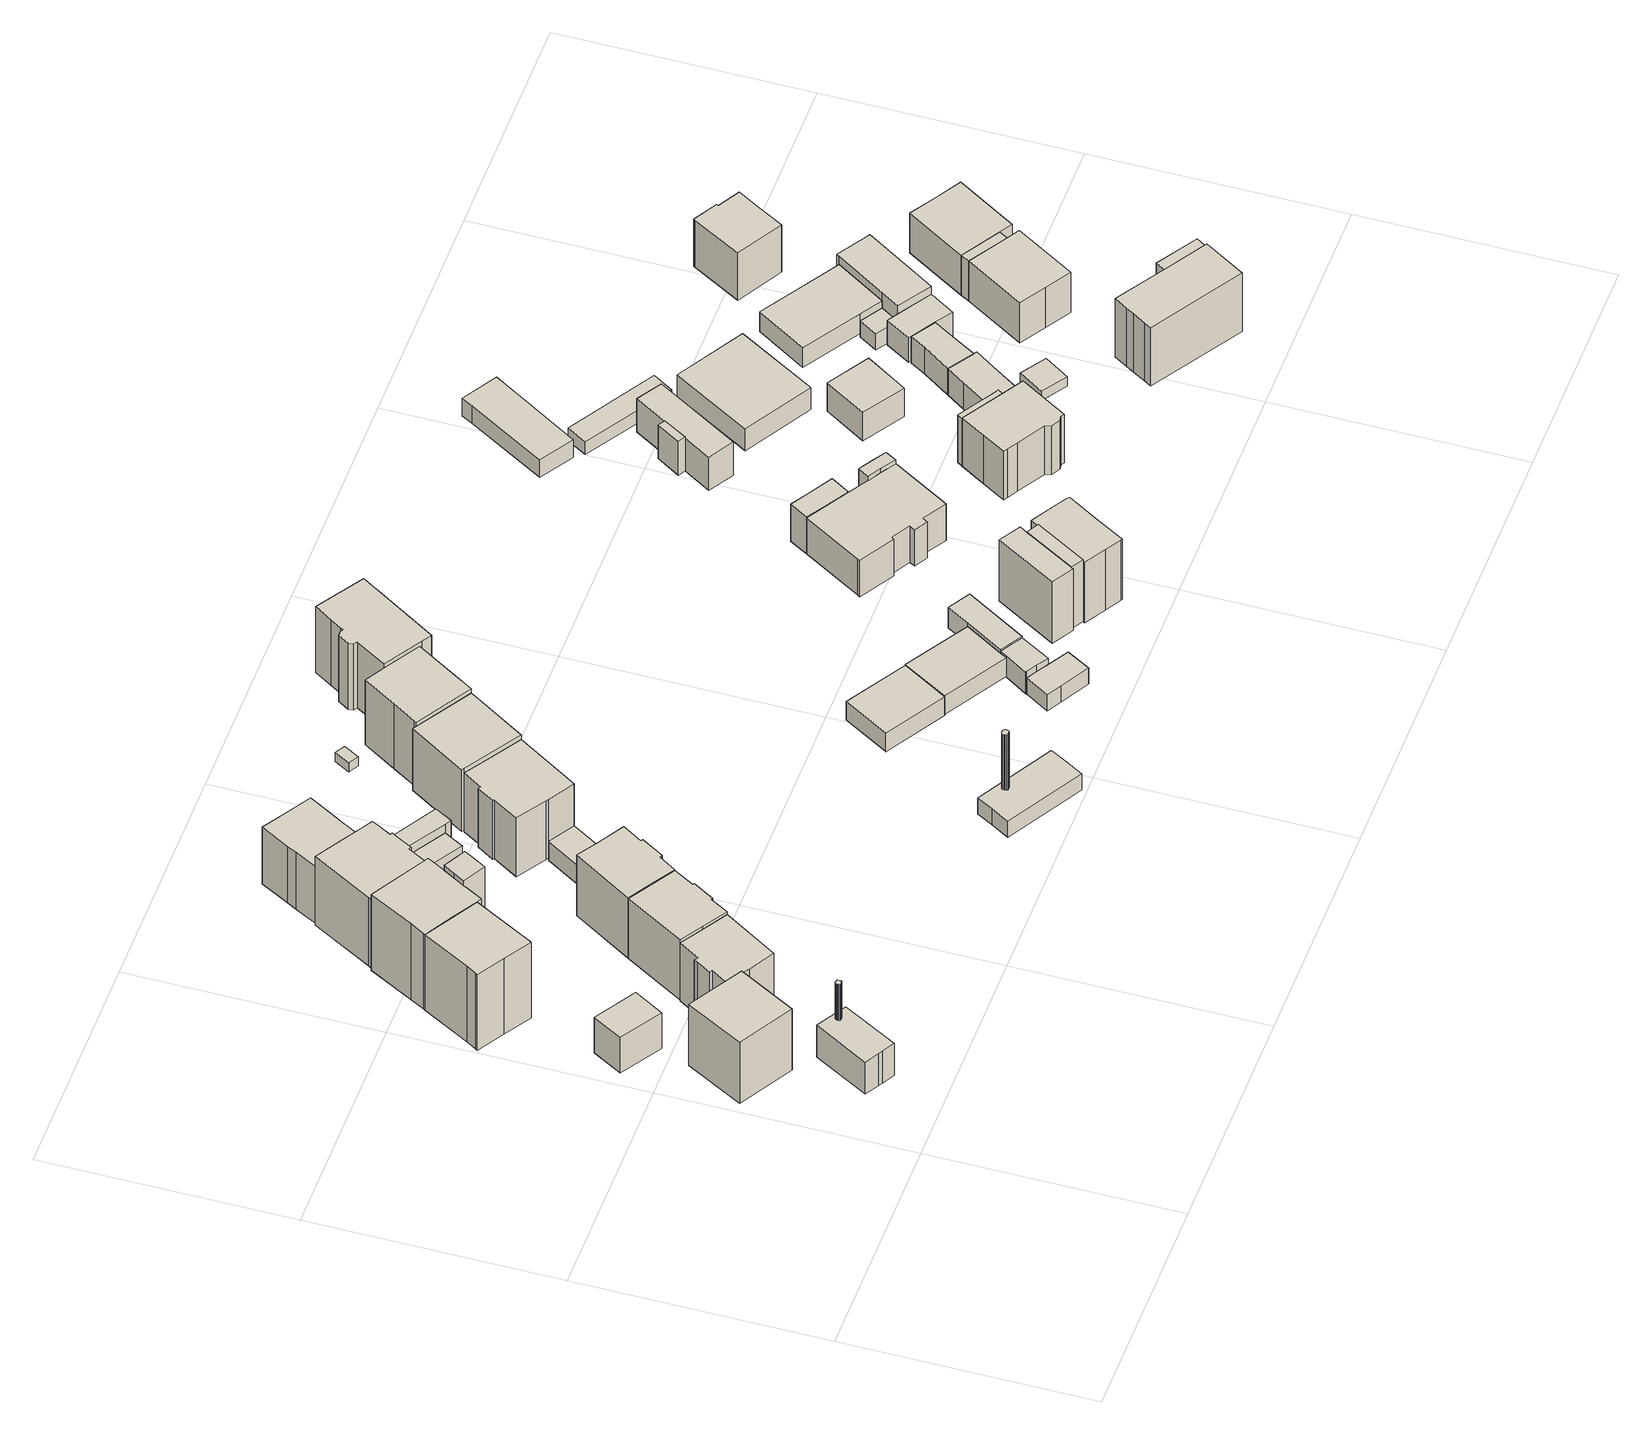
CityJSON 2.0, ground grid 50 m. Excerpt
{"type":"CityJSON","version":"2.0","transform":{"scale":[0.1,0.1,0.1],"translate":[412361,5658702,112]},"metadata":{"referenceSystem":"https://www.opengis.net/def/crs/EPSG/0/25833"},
"CityObjects":{
"building1":{"type":"Building","attributes":{"Dachtyp_tdc":"tdcFreeFormRoof","Gemeindeschluessel":14612000,"Dachneigung":29.5,"QualitaetDacherkennung":71,"Geometrietyp2DReferenz":"3000","measuredHeight":17.25,"function":"31001_9998","roofType":"5000"},"geometry":[{"type":"Solid","lod":"1","boundaries":[[[[0,1,2,3]],[[4,5,6,7]],[[3,5,4,0]],[[2,6,5,3]],[[1,7,6,2]],[[0,4,7,1]]]]}]},
"building2":{"type":"Building","attributes":{"Gemeindeschluessel":14612000,"QualitaetDacherkennung":100,"Geometrietyp2DReferenz":"3000","function":"31001_9998","roofType":"9999"},"children":["building2-1","building2-2"]},
"building2-1":{"type":"BuildingPart","attributes":{"Dachtyp_tdc":"tdcLeanToRoof","Dachneigung":0,"QualitaetDacherkennung":100,"Geometrietyp2DReferenz":"3000","measuredHeight":7.97,"roofType":"2100"},"parents":["building2"],"geometry":[{"type":"Solid","lod":"1","boundaries":[[[[8,9,10,11,12,13]],[[14,15,16,17,18,19]],[[13,15,14,8]],[[12,16,15,13]],[[11,17,16,12]],[[10,18,17,11]],[[9,19,18,10]],[[8,14,19,9]]]]}]},
"building2-2":{"type":"BuildingPart","attributes":{"Dachtyp_tdc":"tdcPolyFlatRoof","Dachneigung":0,"QualitaetDacherkennung":100,"Geometrietyp2DReferenz":"3000","measuredHeight":9,"roofType":"1000"},"parents":["building2"],"geometry":[{"type":"Solid","lod":"1","boundaries":[[[[20,21,22,23,24,25,26,27,28,29,30,31,32,33,34,35,36,37]],[[38,39,40,41,42,43,44,45,46,47,48,49,50,51,52,53,54,55]],[[37,39,38,20]],[[36,40,39,37]],[[35,41,40,36]],[[34,42,41,35]],[[33,43,42,34]],[[32,44,43,33]],[[31,45,44,32]],[[30,46,45,31]],[[29,47,46,30]],[[28,48,47,29]],[[27,49,48,28]],[[26,50,49,27]],[[25,51,50,26]],[[24,52,51,25]],[[23,53,52,24]],[[22,54,53,23]],[[21,55,54,22]],[[20,38,55,21]]]]}]},
"building3":{"type":"Building","attributes":{"Dachtyp_tdc":"tdcPolyFlatRoof","Gemeindeschluessel":14612000,"Dachneigung":0,"QualitaetDacherkennung":62,"Geometrietyp2DReferenz":"3000","measuredHeight":8.95,"function":"31001_9998","roofType":"1000"},"geometry":[{"type":"Solid","lod":"1","boundaries":[[[[56,57,58,59]],[[60,61,62,63]],[[59,61,60,56]],[[58,62,61,59]],[[57,63,62,58]],[[56,60,63,57]]]]}]},
"building4":{"type":"Building","attributes":{"Dachtyp_tdc":"tdcGableRoof","Gemeindeschluessel":14612000,"Dachneigung":31.04,"QualitaetDacherkennung":68,"Geometrietyp2DReferenz":"3000","measuredHeight":20.78,"function":"31001_9998","roofType":"3100"},"geometry":[{"type":"Solid","lod":"1","boundaries":[[[[64,65,66,67,68,69,70,71,72,73]],[[74,75,76,77,78,79,80,81,82,83]],[[73,75,74,64]],[[72,76,75,73]],[[71,77,76,72]],[[70,78,77,71]],[[69,79,78,70]],[[68,80,79,69]],[[67,81,80,68]],[[66,82,81,67]],[[65,83,82,66]],[[64,74,83,65]]]]}]},
"building5":{"type":"Building","attributes":{"Dachtyp_tdc":"tdcGableRoof","Gemeindeschluessel":14612000,"Dachneigung":30.45,"QualitaetDacherkennung":69,"Geometrietyp2DReferenz":"3000","measuredHeight":16.29,"function":"31001_9998","roofType":"3100"},"geometry":[{"type":"Solid","lod":"1","boundaries":[[[[84,85,86,87,88,89,90,91,92,93,94,95]],[[96,97,98,99,100,101,102,103,104,105,106,107]],[[95,97,96,84]],[[94,98,97,95]],[[93,99,98,94]],[[92,100,99,93]],[[91,101,100,92]],[[90,102,101,91]],[[89,103,102,90]],[[88,104,103,89]],[[87,105,104,88]],[[86,106,105,87]],[[85,107,106,86]],[[84,96,107,85]]]]}]},
"building6":{"type":"Building","attributes":{"Gemeindeschluessel":14612000,"Geometrietyp2DReferenz":"3000","function":"31001_9998","roofType":"9999"},"children":["building6-1","building6-2"]},
"building6-1":{"type":"BuildingPart","attributes":{"Dachtyp_tdc":"tdcGableRoof","Dachneigung":40.02,"QualitaetDacherkennung":59,"Geometrietyp2DReferenz":"3000","measuredHeight":21.77,"roofType":"3100"},"parents":["building6"],"geometry":[{"type":"Solid","lod":"1","boundaries":[[[[108,109,110,111,112,113,114,115,116,117,118,119,120,121]],[[122,123,124,125,126,127,128,129,130,131,82,132,80,133]],[[121,123,122,108]],[[120,124,123,121]],[[119,125,124,120]],[[118,126,125,119]],[[117,127,126,118]],[[116,128,127,117]],[[115,129,128,116]],[[114,130,129,115]],[[113,131,130,114]],[[112,82,131,113]],[[111,132,82,112]],[[110,80,132,111]],[[109,133,80,110]],[[108,122,133,109]]]]}]},
"building6-2":{"type":"BuildingPart","attributes":{"Dachtyp_tdc":"tdcGableRoof","Dachneigung":15.43,"QualitaetDacherkennung":51,"Geometrietyp2DReferenz":"3000","measuredHeight":20.63,"roofType":"3100"},"parents":["building6"],"geometry":[{"type":"MultiSurface","lod":"1","boundaries":[[[134,135,136,137,138,139,140,141,140]],[[142,127,126,127,143,144,145,146,128]],[[140,127,142,134]],[[141,126,127,140]],[[139,143,127,140]],[[138,144,143,139]],[[137,145,144,138]],[[136,146,145,137]],[[135,128,146,136]],[[134,142,128,135]]]}]},
"building7":{"type":"Building","attributes":{"Dachtyp_tdc":"tdcGableRoof","Gemeindeschluessel":14612000,"Dachneigung":29.12,"QualitaetDacherkennung":67,"Geometrietyp2DReferenz":"3000","measuredHeight":16.72,"function":"31001_9998","roofType":"3100"},"geometry":[{"type":"Solid","lod":"1","boundaries":[[[[147,148,149,150,151,152,153,154,155,156]],[[157,158,159,160,161,162,163,164,165,166]],[[156,158,157,147]],[[155,159,158,156]],[[154,160,159,155]],[[153,161,160,154]],[[152,162,161,153]],[[151,163,162,152]],[[150,164,163,151]],[[149,165,164,150]],[[148,166,165,149]],[[147,157,166,148]]]]}]},
"building8":{"type":"Building","attributes":{"Dachtyp_tdc":"tdcGableRoof","Gemeindeschluessel":14612000,"Dachneigung":29.13,"QualitaetDacherkennung":77,"Geometrietyp2DReferenz":"3000","measuredHeight":19.29,"function":"31001_9998","roofType":"3100"},"geometry":[{"type":"Solid","lod":"1","boundaries":[[[[167,168,169,170,171,172,173,174,175,176,177,178,179,180]],[[181,182,183,184,185,186,187,188,189,190,191,192,193,194]],[[180,182,181,167]],[[179,183,182,180]],[[178,184,183,179]],[[177,185,184,178]],[[176,186,185,177]],[[175,187,186,176]],[[174,188,187,175]],[[173,189,188,174]],[[172,190,189,173]],[[171,191,190,172]],[[170,192,191,171]],[[169,193,192,170]],[[168,194,193,169]],[[167,181,194,168]]]]}]},
"building9":{"type":"Building","attributes":{"Dachtyp_tdc":"tdcGableRoof","Gemeindeschluessel":14612000,"Dachneigung":33.88,"QualitaetDacherkennung":62,"Geometrietyp2DReferenz":"3000","measuredHeight":17.2,"function":"31001_9998","roofType":"3100"},"geometry":[{"type":"Solid","lod":"1","boundaries":[[[[195,196,197,198,199,200,201,202,203,204,205]],[[206,207,208,158,209,166,210,211,212,213,214]],[[205,207,206,195]],[[204,208,207,205]],[[203,158,208,204]],[[202,209,158,203]],[[201,166,209,202]],[[200,210,166,201]],[[199,211,210,200]],[[198,212,211,199]],[[197,213,212,198]],[[196,214,213,197]],[[195,206,214,196]]]]}]},
"building10":{"type":"Building","attributes":{"Dachtyp_tdc":"tdcGableRoof","Gemeindeschluessel":14612000,"Dachneigung":27.12,"QualitaetDacherkennung":70,"Geometrietyp2DReferenz":"3000","measuredHeight":15.65,"function":"31001_9998","roofType":"3100"},"geometry":[{"type":"Solid","lod":"1","boundaries":[[[[215,216,217,218,219,220,221,222,223,224]],[[225,226,227,228,229,230,231,232,233,234]],[[224,226,225,215]],[[223,227,226,224]],[[222,228,227,223]],[[221,229,228,222]],[[220,230,229,221]],[[219,231,230,220]],[[218,232,231,219]],[[217,233,232,218]],[[216,234,233,217]],[[215,225,234,216]]]]}]},
"building11":{"type":"Building","attributes":{"Dachtyp_tdc":"tdcPolyFlatRoof","Gemeindeschluessel":14612000,"Dachneigung":6.94,"QualitaetDacherkennung":67,"Geometrietyp2DReferenz":"3000","measuredHeight":4.5,"function":"31001_9998","roofType":"2100"},"geometry":[{"type":"Solid","lod":"1","boundaries":[[[[235,236,237,238,239,240,241]],[[242,243,244,245,246,247,248]],[[241,243,242,235]],[[240,244,243,241]],[[239,245,244,240]],[[238,246,245,239]],[[237,247,246,238]],[[236,248,247,237]],[[235,242,248,236]]]]}]},
"building12":{"type":"Building","attributes":{"Dachtyp_tdc":"tdcPolyFlatRoof","Gemeindeschluessel":14612000,"Dachneigung":0,"QualitaetDacherkennung":64,"Geometrietyp2DReferenz":"3000","measuredHeight":4.82,"function":"31001_9998","roofType":"1000"},"geometry":[{"type":"Solid","lod":"1","boundaries":[[[[249,250,251,252]],[[253,254,255,256]],[[252,254,253,249]],[[251,255,254,252]],[[250,256,255,251]],[[249,253,256,250]]]]}]},
"building13":{"type":"Building","attributes":{"Dachtyp_tdc":"tdcPolyFlatRoof","Gemeindeschluessel":14612000,"Dachneigung":3.91,"QualitaetDacherkennung":45,"Geometrietyp2DReferenz":"3000","measuredHeight":6.15,"function":"31001_9998","roofType":"2100"},"geometry":[{"type":"Solid","lod":"1","boundaries":[[[[257,258,259,260,261,262]],[[263,264,265,266,267,268]],[[262,264,263,257]],[[261,265,264,262]],[[260,266,265,261]],[[259,267,266,260]],[[258,268,267,259]],[[257,263,268,258]]]]}]},
"building14":{"type":"Building","attributes":{"Dachtyp_tdc":"tdcGableRoof","Gemeindeschluessel":14612000,"Dachneigung":26.65,"QualitaetDacherkennung":75,"Geometrietyp2DReferenz":"3000","measuredHeight":16.51,"function":"31001_9998","roofType":"3100"},"geometry":[{"type":"Solid","lod":"1","boundaries":[[[[269,270,271,272,273,274,275,276,277,278,279]],[[280,281,282,283,284,285,286,287,288,289,290]],[[279,281,280,269]],[[278,282,281,279]],[[277,283,282,278]],[[276,284,283,277]],[[275,285,284,276]],[[274,286,285,275]],[[273,287,286,274]],[[272,288,287,273]],[[271,289,288,272]],[[270,290,289,271]],[[269,280,290,270]]]]}]},
"building15":{"type":"Building","attributes":{"Gemeindeschluessel":14612000,"QualitaetDacherkennung":100,"Geometrietyp2DReferenz":"3000","function":"31001_9998","roofType":"9999"},"children":["building15-1","building15-2"]},
"building15-1":{"type":"BuildingPart","attributes":{"Dachtyp_tdc":"tdcGableRoof","Dachneigung":15.16,"QualitaetDacherkennung":100,"Geometrietyp2DReferenz":"3000","measuredHeight":4.63,"roofType":"3100"},"parents":["building15"],"geometry":[{"type":"Solid","lod":"1","boundaries":[[[[291,292,293,294,295,296]],[[297,298,299,300,301,302]],[[296,298,297,291]],[[295,299,298,296]],[[294,300,299,295]],[[293,301,300,294]],[[292,302,301,293]],[[291,297,302,292]]]]}]},
"building15-2":{"type":"BuildingPart","attributes":{"Dachtyp_tdc":"tdcPolyFlatRoof","Dachneigung":0,"QualitaetDacherkennung":100,"Geometrietyp2DReferenz":"3000","measuredHeight":14,"roofType":"1000"},"parents":["building15"],"geometry":[{"type":"Solid","lod":"1","boundaries":[[[[303,304,305,306,307,308,309,310,311,312,313,314,315,316,317,318,319,320]],[[321,322,323,324,325,326,327,328,329,330,331,332,333,334,335,336,337,338]],[[320,322,321,303]],[[319,323,322,320]],[[318,324,323,319]],[[317,325,324,318]],[[316,326,325,317]],[[315,327,326,316]],[[314,328,327,315]],[[313,329,328,314]],[[312,330,329,313]],[[311,331,330,312]],[[310,332,331,311]],[[309,333,332,310]],[[308,334,333,309]],[[307,335,334,308]],[[306,336,335,307]],[[305,337,336,306]],[[304,338,337,305]],[[303,321,338,304]]]]}]},
"building16":{"type":"Building","attributes":{"Dachtyp_tdc":"tdcFreeFormRoof","Gemeindeschluessel":14612000,"Dachneigung":26.69,"QualitaetDacherkennung":72,"Geometrietyp2DReferenz":"3000","measuredHeight":17.24,"function":"31001_9998","roofType":"5000"},"geometry":[{"type":"Solid","lod":"1","boundaries":[[[[339,340,341,342,343,344]],[[345,346,347,348,349,350]],[[344,346,345,339]],[[343,347,346,344]],[[342,348,347,343]],[[341,349,348,342]],[[340,350,349,341]],[[339,345,350,340]]]]}]},
"building17":{"type":"Building","attributes":{"Dachtyp_tdc":"tdcFreeFormRoof","Gemeindeschluessel":14612000,"Dachneigung":50.08,"QualitaetDacherkennung":12,"Geometrietyp2DReferenz":"3000","measuredHeight":3,"function":"31001_9998","roofType":"5000"},"geometry":[{"type":"Solid","lod":"1","boundaries":[[[[351,352,353,354]],[[355,356,357,358]],[[354,356,355,351]],[[353,357,356,354]],[[352,358,357,353]],[[351,355,358,352]]]]}]},
"building18":{"type":"Building","attributes":{"Gemeindeschluessel":14612000,"Geometrietyp2DReferenz":"3000","function":"31001_9998","roofType":"9999"},"children":["building18-1","building18-2"]},
"building18-1":{"type":"BuildingPart","attributes":{"Dachtyp_tdc":"tdcGableRoof","Dachneigung":30.42,"QualitaetDacherkennung":84,"Geometrietyp2DReferenz":"3000","measuredHeight":18.18,"roofType":"3100"},"parents":["building18"],"geometry":[{"type":"Solid","lod":"1","boundaries":[[[[359,360,361,362,363,364,365,366]],[[367,368,369,370,371,372,373,374]],[[366,368,367,359]],[[365,369,368,366]],[[364,370,369,365]],[[363,371,370,364]],[[362,372,371,363]],[[361,373,372,362]],[[360,374,373,361]],[[359,367,374,360]]]]}]},
"building18-2":{"type":"BuildingPart","attributes":{"Dachtyp_tdc":"tdcPolyFlatRoof","Dachneigung":0,"QualitaetDacherkennung":34,"Geometrietyp2DReferenz":"3000","measuredHeight":14.31,"roofType":"1000"},"parents":["building18"],"geometry":[{"type":"Solid","lod":"1","boundaries":[[[[375,376,377,378,379,380]],[[381,382,383,384,367,374]],[[380,382,381,375]],[[379,383,382,380]],[[378,384,383,379]],[[377,367,384,378]],[[376,374,367,377]],[[375,381,374,376]]]]}]},
"building19":{"type":"Building","attributes":{"Dachtyp_tdc":"tdcFreeFormRoof","Gemeindeschluessel":14612000,"Dachneigung":14.09,"QualitaetDacherkennung":87,"Geometrietyp2DReferenz":"3000","measuredHeight":5.27,"function":"31001_9998","roofType":"5000"},"geometry":[{"type":"Solid","lod":"1","boundaries":[[[[385,386,387,388,389]],[[390,391,392,393,394]],[[389,391,390,385]],[[388,392,391,389]],[[387,393,392,388]],[[386,394,393,387]],[[385,390,394,386]]]]}]},
"building20":{"type":"Building","attributes":{"Dachtyp_tdc":"tdcFreeFormRoof","Gemeindeschluessel":14612000,"Dachneigung":47.91,"QualitaetDacherkennung":20,"Geometrietyp2DReferenz":"3000","measuredHeight":19.6,"function":"31001_9998","roofType":"5000"},"geometry":[{"type":"Solid","lod":"1","boundaries":[[[[395,396,397,398,399,400,401,402,403,404,405,406,407,408,409]],[[410,411,412,413,414,415,416,417,418,419,420,421,422,423,424]],[[409,411,410,395]],[[408,412,411,409]],[[407,413,412,408]],[[406,414,413,407]],[[405,415,414,406]],[[404,416,415,405]],[[403,417,416,404]],[[402,418,417,403]],[[401,419,418,402]],[[400,420,419,401]],[[399,421,420,400]],[[398,422,421,399]],[[397,423,422,398]],[[396,424,423,397]],[[395,410,424,396]]]]}]},
"building21":{"type":"Building","attributes":{"Dachtyp_tdc":"tdcPolyFlatRoof","Gemeindeschluessel":14612000,"Dachneigung":0,"QualitaetDacherkennung":75,"Geometrietyp2DReferenz":"3000","measuredHeight":3.94,"function":"31001_9998","roofType":"1000"},"geometry":[{"type":"Solid","lod":"1","boundaries":[[[[425,426,427,428,429,430,431]],[[432,433,434,435,436,437,438]],[[431,433,432,425]],[[430,434,433,431]],[[429,435,434,430]],[[428,436,435,429]],[[427,437,436,428]],[[426,438,437,427]],[[425,432,438,426]]]]}]},
"building22":{"type":"Building","attributes":{"Dachtyp_tdc":"tdcFreeFormRoof","Gemeindeschluessel":14612000,"Dachneigung":14.11,"QualitaetDacherkennung":85,"Geometrietyp2DReferenz":"3000","measuredHeight":5.29,"function":"31001_9998","roofType":"5000"},"geometry":[{"type":"Solid","lod":"1","boundaries":[[[[439,440,441,442,443]],[[444,445,446,447,448]],[[443,445,444,439]],[[442,446,445,443]],[[441,447,446,442]],[[440,448,447,441]],[[439,444,448,440]]]]}]},
"building23":{"type":"Building","attributes":{"Dachtyp_tdc":"tdcPolyFlatRoof","Gemeindeschluessel":14612000,"Dachneigung":4.92,"QualitaetDacherkennung":74,"Geometrietyp2DReferenz":"3000","measuredHeight":5.62,"function":"31001_9998","roofType":"2100"},"geometry":[{"type":"Solid","lod":"1","boundaries":[[[[449,450,451,452,453,454,455,456]],[[457,458,459,460,461,462,463,464]],[[456,458,457,449]],[[455,459,458,456]],[[454,460,459,455]],[[453,461,460,454]],[[452,462,461,453]],[[451,463,462,452]],[[450,464,463,451]],[[449,457,464,450]]]]}]},
"building24":{"type":"Building","attributes":{"Dachtyp_tdc":"tdcPolyFlatRoof","Gemeindeschluessel":14612000,"Dachneigung":6.81,"QualitaetDacherkennung":72,"Geometrietyp2DReferenz":"3000","measuredHeight":5.4,"function":"31001_9998","roofType":"2100"},"geometry":[{"type":"Solid","lod":"1","boundaries":[[[[465,466,467,468,469,470]],[[471,472,473,474,475,476]],[[470,472,471,465]],[[469,473,472,470]],[[468,474,473,469]],[[467,475,474,468]],[[466,476,475,467]],[[465,471,476,466]]]]}]},
"building25":{"type":"Building","attributes":{"Gemeindeschluessel":14612000,"Geometrietyp2DReferenz":"3000","function":"31001_9998","roofType":"9999"},"children":["building25-1","building25-2","building25-3"]},
"building25-1":{"type":"BuildingPart","attributes":{"Dachtyp_tdc":"tdcGableRoof","Dachneigung":19.32,"QualitaetDacherkennung":67,"Geometrietyp2DReferenz":"3000","measuredHeight":16.62,"roofType":"3100"},"parents":["building25"],"geometry":[{"type":"Solid","lod":"1","boundaries":[[[[477,478,479,480]],[[481,482,483,484]],[[479,482,481,480]],[[478,483,482,479]],[[477,484,483,478]],[[480,481,484,477]]]]}]},
"building25-2":{"type":"BuildingPart","attributes":{"Dachtyp_tdc":"tdcGableRoof","Dachneigung":23.73,"QualitaetDacherkennung":49,"Geometrietyp2DReferenz":"3000","measuredHeight":16.82,"roofType":"3100"},"parents":["building25"],"geometry":[{"type":"Solid","lod":"1","boundaries":[[[[485,486,487,488,489,490]],[[491,492,493,494,484,495]],[[490,492,491,485]],[[489,493,492,490]],[[488,494,493,489]],[[487,484,494,488]],[[486,495,484,487]],[[485,491,495,486]]]]}]},
"building25-3":{"type":"BuildingPart","attributes":{"Dachtyp_tdc":"tdcGableRoof","Dachneigung":24.69,"QualitaetDacherkennung":65,"Geometrietyp2DReferenz":"3000","measuredHeight":16.9,"roofType":"3100"},"parents":["building25"],"geometry":[{"type":"Solid","lod":"1","boundaries":[[[[496,497,498,499,500,501,502,503,504,505,506,507,508]],[[509,510,511,482,512,481,513,514,515,516,517,518,519]],[[508,510,509,496]],[[507,511,510,508]],[[506,482,511,507]],[[505,512,482,506]],[[504,481,512,505]],[[503,513,481,504]],[[502,514,513,503]],[[501,515,514,502]],[[500,516,515,501]],[[499,517,516,500]],[[498,518,517,499]],[[497,519,518,498]],[[496,509,519,497]]]]}]},
"building26":{"type":"Building","attributes":{"Gemeindeschluessel":14612000,"Geometrietyp2DReferenz":"3000","function":"31001_9998","roofType":"9999"},"children":["building26-1","building26-2","building26-3"]},
"building26-1":{"type":"BuildingPart","attributes":{"Dachtyp_tdc":"tdcGableRoof","Dachneigung":44.82,"QualitaetDacherkennung":51,"Geometrietyp2DReferenz":"3000","measuredHeight":11.62,"roofType":"3100"},"parents":["building26"],"geometry":[{"type":"Solid","lod":"1","boundaries":[[[[520,521,522,523,524,525,526,527]],[[528,529,530,531,532,533,534,535]],[[527,529,528,520]],[[526,530,529,527]],[[525,531,530,526]],[[524,532,531,525]],[[523,533,532,524]],[[522,534,533,523]],[[521,535,534,522]],[[520,528,535,521]]]]}]},
"building26-2":{"type":"BuildingPart","attributes":{"Dachtyp_tdc":"tdcHipRoof","Dachneigung":10.27,"QualitaetDacherkennung":31,"Geometrietyp2DReferenz":"3000","measuredHeight":10.94,"roofType":"3200"},"parents":["building26"],"geometry":[{"type":"Solid","lod":"1","boundaries":[[[[536,537,538,539,540,541,542,543,544,545,546,547,548]],[[549,550,551,552,553,554,555,556,530,528,557,558,559]],[[548,550,549,536]],[[547,551,550,548]],[[546,552,551,547]],[[545,553,552,546]],[[544,554,553,545]],[[543,555,554,544]],[[542,556,555,543]],[[541,530,556,542]],[[540,528,530,541]],[[539,557,528,540]],[[538,558,557,539]],[[537,559,558,538]],[[536,549,559,537]]]]}]},
"building26-3":{"type":"BuildingPart","attributes":{"Dachtyp_tdc":"tdcGableRoof","Dachneigung":44.83,"QualitaetDacherkennung":53,"Geometrietyp2DReferenz":"3000","measuredHeight":12.28,"roofType":"3100"},"parents":["building26"],"geometry":[{"type":"Solid","lod":"1","boundaries":[[[[560,561,562,563,564,565]],[[566,555,567,568,569,556]],[[565,555,566,560]],[[564,567,555,565]],[[563,568,567,564]],[[562,569,568,563]],[[561,556,569,562]],[[560,566,556,561]]]]}]},
"building27":{"type":"Building","attributes":{"Gemeindeschluessel":14612000,"Geometrietyp2DReferenz":"3000","function":"31001_9998","roofType":"9999"},"children":["building27-1","building27-2"]},
"building27-1":{"type":"BuildingPart","attributes":{"Dachtyp_tdc":"tdcHipAndGableRoof","Dachneigung":41.31,"QualitaetDacherkennung":31,"Geometrietyp2DReferenz":"3000","measuredHeight":14.8,"roofType":"5000"},"parents":["building27"],"geometry":[{"type":"Solid","lod":"1","boundaries":[[[[570,571,572,573,574,575,576,577,578,579,580,581,582]],[[583,584,585,586,587,588,589,590,591,592,593,594,595]],[[582,584,583,570]],[[581,585,584,582]],[[580,586,585,581]],[[579,587,586,580]],[[578,588,587,579]],[[577,589,588,578]],[[576,590,589,577]],[[575,591,590,576]],[[574,592,591,575]],[[573,593,592,574]],[[572,594,593,573]],[[571,595,594,572]],[[570,583,595,571]]]]}]},
"building27-2":{"type":"BuildingPart","attributes":{"Dachtyp_tdc":"tdcGableRoof","Dachneigung":40.76,"QualitaetDacherkennung":34,"Geometrietyp2DReferenz":"3000","measuredHeight":14.22,"roofType":"3100"},"parents":["building27"],"geometry":[{"type":"Solid","lod":"1","boundaries":[[[[596,597,598,599,600,601,602]],[[590,589,603,604,605,606,607]],[[602,589,590,596]],[[601,603,589,602]],[[600,604,603,601]],[[599,605,604,600]],[[598,606,605,599]],[[597,607,606,598]],[[596,590,607,597]]]]}]},
"building28":{"type":"Building","attributes":{"Gemeindeschluessel":14612000,"Geometrietyp2DReferenz":"3000","function":"31001_9998","roofType":"9999"},"children":["building28-1","building28-2"]},
"building28-1":{"type":"BuildingPart","attributes":{"Dachtyp_tdc":"tdcCutTentRoof","Dachneigung":61.41,"QualitaetDacherkennung":60,"Geometrietyp2DReferenz":"3000","measuredHeight":9.91,"roofType":"9999"},"parents":["building28"],"geometry":[{"type":"Solid","lod":"1","boundaries":[[[[608,609,610,611,612,613]],[[614,615,616,617,618,619]],[[613,615,614,608]],[[612,616,615,613]],[[611,617,616,612]],[[610,618,617,611]],[[609,619,618,610]],[[608,614,619,609]]]]}]},
"building28-2":{"type":"BuildingPart","attributes":{"Dachtyp_tdc":"tdcFreeFormRoof","Dachneigung":72.51,"QualitaetDacherkennung":35,"Geometrietyp2DReferenz":"3000","measuredHeight":9.72,"roofType":"5000"},"parents":["building28"],"geometry":[{"type":"Solid","lod":"1","boundaries":[[[[620,621,622,623]],[[617,624,625,618]],[[623,624,617,620]],[[622,625,624,623]],[[621,618,625,622]],[[620,617,618,621]]]]}]},
"building29":{"type":"Building","attributes":{"Dachtyp_tdc":"tdcPolyFlatRoof","Gemeindeschluessel":14612000,"Dachneigung":2.58,"QualitaetDacherkennung":89,"Geometrietyp2DReferenz":"3000","measuredHeight":4.58,"function":"31001_2000","roofType":"2100"},"geometry":[{"type":"Solid","lod":"1","boundaries":[[[[626,627,628,629,630,631]],[[632,633,634,635,636,637]],[[631,633,632,626]],[[630,634,633,631]],[[629,635,634,630]],[[628,636,635,629]],[[627,637,636,628]],[[626,632,637,627]]]]}]},
"building30":{"type":"Building","attributes":{"Dachtyp_tdc":"tdcPolyFlatRoof","Gemeindeschluessel":14612000,"Dachneigung":5.17,"QualitaetDacherkennung":71,"Geometrietyp2DReferenz":"3000","measuredHeight":3.43,"function":"31001_2000","roofType":"2100"},"geometry":[{"type":"Solid","lod":"1","boundaries":[[[[638,639,640,641]],[[642,643,644,645]],[[641,643,642,638]],[[640,644,643,641]],[[639,645,644,640]],[[638,642,645,639]]]]}]},
"building31":{"type":"Building","attributes":{"Dachtyp_tdc":"tdcPolyFlatRoof","Gemeindeschluessel":14612000,"Dachneigung":0,"QualitaetDacherkennung":75,"Geometrietyp2DReferenz":"3000","measuredHeight":7.12,"function":"31001_9998","roofType":"1000"},"geometry":[{"type":"Solid","lod":"1","boundaries":[[[[646,647,648,649]],[[650,651,652,653]],[[649,651,650,646]],[[648,652,651,649]],[[647,653,652,648]],[[646,650,653,647]]]]}]},
"building32":{"type":"Building","attributes":{"Dachtyp_tdc":"tdcGableRoof","Gemeindeschluessel":14612000,"Dachneigung":10.27,"QualitaetDacherkennung":70,"Geometrietyp2DReferenz":"3000","measuredHeight":6.29,"function":"31001_2000","roofType":"3100"},"geometry":[{"type":"Solid","lod":"1","boundaries":[[[[654,655,656,657,658]],[[659,660,661,662,663]],[[658,660,659,654]],[[657,661,660,658]],[[656,662,661,657]],[[655,663,662,656]],[[654,659,663,655]]]]}]},
"building33":{"type":"Building","attributes":{"Gemeindeschluessel":14612000,"Geometrietyp2DReferenz":"3000","function":"31001_9998","roofType":"9999"},"children":["building33-1","building33-2","building33-3"]},
"building33-1":{"type":"BuildingPart","attributes":{"Dachtyp_tdc":"tdcFreeFormRoof","Dachneigung":63.85,"QualitaetDacherkennung":16,"Geometrietyp2DReferenz":"3000","measuredHeight":8.31,"roofType":"5000"},"parents":["building33"],"geometry":[{"type":"Solid","lod":"1","boundaries":[[[[664,665,666,667,668,669,670,671,672]],[[673,674,675,676,677,678,679,680,681]],[[672,674,673,664]],[[671,675,674,672]],[[670,676,675,671]],[[669,677,676,670]],[[668,678,677,669]],[[667,679,678,668]],[[666,680,679,667]],[[665,681,680,666]],[[664,673,681,665]]]]}]},
"building33-2":{"type":"BuildingPart","attributes":{"Dachtyp_tdc":"tdcPolyFlatRoof","Dachneigung":0,"QualitaetDacherkennung":55,"Geometrietyp2DReferenz":"3000","measuredHeight":6.58,"roofType":"1000"},"parents":["building33"],"geometry":[{"type":"Solid","lod":"1","boundaries":[[[[682,683,684,685,686,687,688]],[[689,690,691,692,693,694,695]],[[688,690,689,682]],[[687,691,690,688]],[[686,692,691,687]],[[685,693,692,686]],[[684,694,693,685]],[[683,695,694,684]],[[682,689,695,683]]]]}]},
"building33-3":{"type":"BuildingPart","attributes":{"Dachtyp_tdc":"tdcPolyFlatRoof","Dachneigung":0,"QualitaetDacherkennung":43,"Geometrietyp2DReferenz":"3000","measuredHeight":6.55,"roofType":"1000"},"parents":["building33"],"geometry":[{"type":"Solid","lod":"1","boundaries":[[[[686,685,696,697,698,699,700,701,702,703,687]],[[692,691,704,705,706,678,677,707,708,709,693]],[[687,691,692,686]],[[703,704,691,687]],[[702,705,704,703]],[[701,706,705,702]],[[700,678,706,701]],[[699,677,678,700]],[[698,707,677,699]],[[697,708,707,698]],[[696,709,708,697]],[[685,693,709,696]],[[686,692,693,685]]]]}]},
"building34":{"type":"Building","attributes":{"Dachtyp_tdc":"tdcPolyFlatRoof","Gemeindeschluessel":14612000,"Dachneigung":0,"QualitaetDacherkennung":83,"Geometrietyp2DReferenz":"3000","measuredHeight":2.34,"function":"31001_9998","roofType":"1000"},"geometry":[{"type":"Solid","lod":"1","boundaries":[[[[710,711,712,713]],[[714,715,716,717]],[[713,715,714,710]],[[712,716,715,713]],[[711,717,716,712]],[[710,714,717,711]]]]}]},
"building35":{"type":"Building","attributes":{"Dachtyp_tdc":"tdcPolyFlatRoof","Gemeindeschluessel":14612000,"Dachneigung":0,"QualitaetDacherkennung":54,"Geometrietyp2DReferenz":"3000","measuredHeight":6.08,"function":"31001_9998","roofType":"1000"},"geometry":[{"type":"Solid","lod":"1","boundaries":[[[[718,719,720,721,722,723,724,725]],[[726,727,728,729,730,731,732,733]],[[725,727,726,718]],[[724,728,727,725]],[[723,729,728,724]],[[722,730,729,723]],[[721,731,730,722]],[[720,732,731,721]],[[719,733,732,720]],[[718,726,733,719]]]]}]},
"building36":{"type":"Building","attributes":{"Dachtyp_tdc":"tdcPolyFlatRoof","Gemeindeschluessel":14612000,"Dachneigung":0,"QualitaetDacherkennung":50,"Geometrietyp2DReferenz":"3000","measuredHeight":4.05,"function":"31001_9998","roofType":"1000"},"geometry":[{"type":"Solid","lod":"1","boundaries":[[[[734,735,736,737,738]],[[739,740,741,742,743]],[[738,740,739,734]],[[737,741,740,738]],[[736,742,741,737]],[[735,743,742,736]],[[734,739,743,735]]]]}]},
"building37":{"type":"Building","attributes":{"Gemeindeschluessel":14612000,"Geometrietyp2DReferenz":"3000","function":"31001_9998","roofType":"9999"},"children":["building37-1","building37-2"]},
"building37-1":{"type":"BuildingPart","attributes":{"Dachtyp_tdc":"tdcPolyFlatRoof","Dachneigung":38.52,"QualitaetDacherkennung":37,"Geometrietyp2DReferenz":"3000","measuredHeight":14.86,"roofType":"2100"},"parents":["building37"],"geometry":[{"type":"Solid","lod":"1","boundaries":[[[[744,745,746,747]],[[748,749,750,751]],[[747,749,748,744]],[[746,750,749,747]],[[745,751,750,746]],[[744,748,751,745]]]]}]},
"building37-2":{"type":"BuildingPart","attributes":{"Dachtyp_tdc":"tdcHipAndGableRoof","Dachneigung":38.74,"QualitaetDacherkennung":57,"Geometrietyp2DReferenz":"3000","measuredHeight":16.61,"roofType":"5000"},"parents":["building37"],"geometry":[{"type":"Solid","lod":"1","boundaries":[[[[752,753,754,755,756,757,758,759]],[[760,761,762,750,749,763,764,765]],[[759,761,760,752]],[[758,762,761,759]],[[757,750,762,758]],[[756,749,750,757]],[[755,763,749,756]],[[754,764,763,755]],[[753,765,764,754]],[[752,760,765,753]]]]}]},
"building38":{"type":"Building","attributes":{"Dachtyp_tdc":"tdcFreeFormRoof","Gemeindeschluessel":14612000,"Dachneigung":14.61,"QualitaetDacherkennung":88,"Geometrietyp2DReferenz":"3000","measuredHeight":5.68,"function":"31001_9998","roofType":"5000"},"geometry":[{"type":"Solid","lod":"1","boundaries":[[[[766,767,768,769,770]],[[771,772,773,774,775]],[[770,772,771,766]],[[769,773,772,770]],[[768,774,773,769]],[[767,775,774,768]],[[766,771,775,767]]]]}]},
"building39":{"type":"Building","attributes":{"Dachtyp_tdc":"tdcPolyFlatRoof","Gemeindeschluessel":14612000,"Dachneigung":7.77,"QualitaetDacherkennung":79,"Geometrietyp2DReferenz":"3000","measuredHeight":8.4,"function":"31001_9998","roofType":"2100"},"geometry":[{"type":"Solid","lod":"1","boundaries":[[[[776,777,778,779,780,781,782]],[[783,784,743,742,785,786,787]],[[782,784,783,776]],[[781,743,784,782]],[[780,742,743,781]],[[779,785,742,780]],[[778,786,785,779]],[[777,787,786,778]],[[776,783,787,777]]]]}]},
"building40":{"type":"Building","attributes":{"Gemeindeschluessel":14612000,"Geometrietyp2DReferenz":"3000","function":"31001_9998","roofType":"9999"},"children":["building40-1","building40-2","building40-3"]},
"building40-1":{"type":"BuildingPart","attributes":{"Dachtyp_tdc":"tdcGableRoof","Dachneigung":40.81,"QualitaetDacherkennung":68,"Geometrietyp2DReferenz":"3000","measuredHeight":12.62,"roofType":"3100"},"parents":["building40"],"geometry":[{"type":"Solid","lod":"1","boundaries":[[[[788,789,790,791,792,793]],[[794,795,796,797,798,799]],[[793,795,794,788]],[[792,796,795,793]],[[791,797,796,792]],[[790,798,797,791]],[[789,799,798,790]],[[788,794,799,789]]]]}]},
"building40-2":{"type":"BuildingPart","attributes":{"Dachtyp_tdc":"tdcGableRoof","Dachneigung":40.88,"QualitaetDacherkennung":60,"Geometrietyp2DReferenz":"3000","measuredHeight":12.66,"roofType":"3100"},"parents":["building40"],"geometry":[{"type":"Solid","lod":"1","boundaries":[[[[800,801,791,790]],[[802,798,797,803]],[[790,798,802,800]],[[791,797,798,790]],[[801,803,797,791]],[[800,802,803,801]]]]}]},
"building40-3":{"type":"BuildingPart","attributes":{"Dachtyp_tdc":"tdcGableRoof","Dachneigung":41.55,"QualitaetDacherkennung":66,"Geometrietyp2DReferenz":"3000","measuredHeight":12.67,"roofType":"3100"},"parents":["building40"],"geometry":[{"type":"Solid","lod":"1","boundaries":[[[[804,805,806,807,801,800]],[[808,802,803,809,810,811]],[[800,802,808,804]],[[801,803,802,800]],[[807,809,803,801]],[[806,810,809,807]],[[805,811,810,806]],[[804,808,811,805]]]]}]},
"building41":{"type":"Building","attributes":{"Dachtyp_tdc":"tdcHipAndGableRoof","Gemeindeschluessel":14612000,"Dachneigung":29.84,"QualitaetDacherkennung":73,"Geometrietyp2DReferenz":"3000","measuredHeight":13.52,"function":"31001_9998","roofType":"5000"},"geometry":[{"type":"Solid","lod":"1","boundaries":[[[[812,813,814,815,816,817,818,819]],[[820,821,822,823,824,825,826,827]],[[819,821,820,812]],[[818,822,821,819]],[[817,823,822,818]],[[816,824,823,817]],[[815,825,824,816]],[[814,826,825,815]],[[813,827,826,814]],[[812,820,827,813]]]]}]}
},
"vertices":[
[18,345,161],[127,282,161],[191,397,161],[82,461,161],[18,345,8],[82,461,8],[191,397,8],[127,282,8],
[141,125,83],[151,120,83],[175,106,83],[237,217,83],[177,252,83],[114,141,83],[141,125,3],[114,141,3],[177,252,3],[237,217,3],[175,106,3],[151,120,3],
[210,218,173],[211,220,173],[210,222,173],[210,224,173],[208,225,173],[206,226,173],[204,226,173],[202,225,173],[201,224,173],[200,222,173],[200,220,173],[200,218,173],[201,216,173],[202,215,173],[204,215,173],[206,215,173],[208,215,173],[210,216,173],[210,218,83],[210,216,83],[208,215,83],[206,215,83],[204,215,83],[202,215,83],[201,216,83],[200,218,83],[200,220,83],[200,222,83],[201,224,83],[202,225,83],[204,226,83],[206,226,83],[208,225,83],[210,224,83],[210,222,83],[211,220,83],
[59,630,99],[24,570,99],[106,519,99],[142,579,99],[59,630,10],[142,579,10],[106,519,10],[24,570,10],
[111,768,199],[122,788,199],[176,887,199],[123,918,199],[69,950,199],[15,854,199],[3,834,199],[1,830,199],[55,797,199],[108,764,199],[111,768,10],[108,764,10],[55,797,10],[1,830,10],[3,834,10],[15,854,10],[69,950,10],[123,918,10],[176,887,10],[122,788,10],
[182,449,155],[161,414,155],[191,397,155],[207,387,155],[257,358,155],[325,467,155],[276,497,155],[231,525,155],[205,483,155],[198,488,155],[193,480,155],[176,452,155],[182,449,10],[176,452,10],[193,480,10],[198,488,10],[205,483,10],[231,525,10],[276,497,10],[325,467,10],[257,358,10],[207,387,10],[191,397,10],[161,414,10],
[87,983,200],[71,953,200],[69,950,200],[127,916,200],[176,887,200],[185,882,200],[187,885,200],[205,918,200],[207,922,200],[233,967,200],[234,967,200],[254,1004,200],[195,1038,200],[136,1072,200],[87,983,10],[136,1072,10],[195,1038,10],[254,1004,10],[234,967,10],[233,967,10],[207,922,10],[205,918,10],[187,885,10],[185,882,10],[127,916,10],[71,953,10],
[220,945,213],[207,922,213],[252,897,213],[265,920,213],[278,943,213],[245,961,213],[233,967,213],[234,967,213],[220,945,10],[245,961,10],[278,943,10],[265,920,10],[252,897,10],
[349,617,162],[303,645,162],[231,525,162],[276,497,162],[325,467,162],[346,504,162],[349,502,162],[375,545,162],[372,547,162],[396,588,162],[349,617,12],[396,588,12],[372,547,12],[375,545,12],[349,502,12],[346,504,12],[325,467,12],[276,497,12],[231,525,12],[303,645,12],
[320,1121,187],[325,1131,187],[305,1143,187],[267,1166,187],[209,1201,187],[140,1078,187],[136,1072,187],[196,1038,187],[254,1004,187],[279,1048,187],[284,1045,187],[303,1080,187],[308,1088,187],[303,1091,187],[320,1121,15],[303,1091,15],[308,1088,15],[303,1080,15],[284,1045,15],[279,1048,15],[254,1004,15],[196,1038,15],[136,1072,15],[140,1078,15],[209,1201,15],[267,1166,15],[305,1143,15],[325,1131,15],
[451,666,164],[447,668,164],[472,708,164],[425,736,164],[420,739,164],[378,766,164],[303,645,164],[350,616,164],[396,588,164],[419,624,164],[424,621,164],[451,666,12],[424,621,12],[419,624,12],[350,616,12],[378,766,12],[420,739,12],[425,736,12],[472,708,12],[447,668,12],
[330,1189,162],[341,1208,162],[372,1262,162],[324,1291,162],[275,1321,162],[243,1263,162],[232,1244,162],[209,1201,162],[257,1172,162],[305,1143,162],[330,1189,20],[305,1143,20],[257,1172,20],[209,1201,20],[232,1244,20],[243,1263,20],[275,1321,20],[324,1291,20],[372,1262,20],[341,1208,20],
[308,1088,60],[303,1080,60],[437,999,60],[459,1038,60],[345,1108,60],[320,1121,60],[303,1091,60],[308,1088,18],[303,1091,18],[320,1121,18],[345,1108,18],[459,1038,18],[437,999,18],[303,1080,18],
[420,739,64],[472,708,64],[543,824,64],[492,855,64],[420,739,16],[492,855,16],[543,824,16],[472,708,16],
[459,1038,82],[471,1031,82],[491,1066,82],[363,1142,82],[349,1115,82],[345,1108,82],[459,1038,22],[345,1108,22],[349,1115,22],[363,1142,22],[491,1066,22],[471,1031,22],
[458,949,169],[461,947,169],[429,895,169],[487,858,169],[492,855,169],[543,824,169],[621,948,169],[565,983,169],[509,1019,169],[485,980,169],[480,983,169],[458,949,22],[480,983,22],[485,980,22],[509,1019,22],[565,983,22],[621,948,22],[543,824,22],[492,855,22],[487,858,22],[429,895,22],[461,947,22],
[805,127,72],[783,90,72],[938,1,72],[960,39,72],[978,71,72],[823,159,72],[805,127,32],[823,159,32],[978,71,32],[960,39,32],[938,1,32],[783,90,32],
[870,118,210],[870,120,210],[870,123,210],[869,125,210],[867,126,210],[865,127,210],[862,127,210],[860,126,210],[858,125,210],[857,123,210],[857,120,210],[857,118,210],[858,116,210],[860,114,210],[862,114,210],[865,114,210],[867,114,210],[869,116,210],[870,118,70],[869,116,70],[867,114,70],[865,114,70],[862,114,70],[860,114,70],[858,116,70],[857,118,70],[857,120,70],[857,123,70],[858,125,70],[860,126,70],[862,127,70],[865,127,70],[867,126,70],[869,125,70],[870,123,70],[870,120,70],
[505,1022,180],[509,1019,180],[621,948,180],[695,1065,180],[584,1133,180],[578,1137,180],[505,1022,25],[578,1137,25],[584,1133,25],[695,1065,25],[621,948,25],[509,1019,25],
[580,1258,55],[600,1246,55],[618,1277,55],[598,1289,55],[580,1258,32],[598,1289,32],[618,1277,32],[600,1246,32],
[717,1102,191],[769,1186,191],[698,1229,191],[658,1252,191],[616,1184,191],[586,1137,191],[584,1133,191],[695,1065,191],[717,1102,29],[695,1065,29],[584,1133,29],[586,1137,29],[616,1184,29],[658,1252,29],[698,1229,29],[769,1186,29],
[774,1183,172],[769,1186,172],[717,1102,172],[725,1097,172],[755,1144,172],[751,1146,172],[774,1183,29],[751,1146,29],[755,1144,29],[725,1097,29],
[917,361,84],[1037,290,84],[1092,381,84],[972,453,84],[918,362,84],[917,361,38],[918,362,38],[972,453,38],[1092,381,38],[1037,290,38],
[727,1306,201],[729,1296,201],[736,1292,201],[698,1229,201],[774,1183,201],[792,1171,201],[870,1295,201],[881,1313,201],[892,1330,201],[798,1390,201],[775,1353,201],[761,1331,201],[758,1325,201],[751,1329,201],[741,1328,201],[727,1306,36],[741,1328,36],[751,1329,36],[758,1325,36],[761,1331,36],[775,1353,36],[798,1390,36],[892,1330,36],[881,1313,36],[870,1295,36],[792,1171,36],[774,1183,36],[698,1229,36],[736,1292,36],[729,1296,36],
[1220,118,76],[1179,142,76],[1155,157,76],[1135,168,76],[1105,120,76],[1135,103,76],[1193,71,76],[1220,118,36],[1193,71,36],[1135,103,36],[1105,120,36],[1135,168,36],[1155,157,36],[1179,142,36],
[1163,215,86],[1170,228,86],[1217,305,86],[1092,381,86],[1037,290,86],[1163,215,40],[1037,290,40],[1092,381,40],[1217,305,40],[1170,228,40],
[1155,157,92],[1179,142,92],[1214,202,92],[1191,216,92],[1170,228,92],[1163,215,92],[1133,169,92],[1135,168,92],[1155,157,38],[1135,168,38],[1133,169,38],[1163,215,38],[1170,228,38],[1191,216,38],[1214,202,38],[1179,142,38],
[1214,202,95],[1288,324,95],[1244,350,95],[1217,305,95],[1170,228,95],[1191,216,95],[1214,202,44],[1191,216,44],[1170,228,44],[1217,305,44],[1244,350,44],[1288,324,44],
[1361,240,208],[1301,137,208],[1324,123,208],[1385,227,208],[1385,227,53],[1324,123,53],[1301,137,53],[1361,240,53],
[1255,159,206],[1298,133,206],[1361,240,206],[1361,241,206],[1371,256,206],[1328,282,206],[1255,159,53],[1328,282,53],[1371,256,53],[1361,241,53],[1298,133,53],
[1395,76,204],[1399,74,204],[1401,78,204],[1434,135,204],[1471,196,204],[1467,200,204],[1437,218,204],[1394,243,204],[1385,227,204],[1357,180,204],[1324,123,204],[1322,120,204],[1365,94,204],[1395,76,53],[1365,94,53],[1322,120,53],[1357,180,53],[1394,243,53],[1437,218,53],[1467,200,53],[1471,196,53],[1434,135,53],[1401,78,53],[1399,74,53],
[1512,535,156],[1525,557,156],[1522,559,156],[1496,575,156],[1475,588,156],[1470,590,156],[1457,568,156],[1483,553,156],[1512,535,56],[1483,553,56],[1457,568,56],[1470,590,56],[1475,588,56],[1496,575,56],[1522,559,56],[1525,557,56],
[1363,451,147],[1389,436,147],[1395,446,147],[1442,418,147],[1512,535,147],[1457,568,147],[1416,593,147],[1333,643,147],[1262,525,147],[1259,520,147],[1328,479,147],[1332,484,147],[1369,462,147],[1363,451,56],[1369,462,56],[1332,484,56],[1328,479,56],[1259,520,56],[1262,525,56],[1333,643,56],[1416,593,56],[1442,418,56],[1395,446,56],[1389,436,56],
[1365,624,149],[1416,593,149],[1439,630,149],[1387,661,149],[1355,680,149],[1333,643,149],[1365,624,56],[1355,680,56],[1387,661,56],[1439,630,56],
[1653,288,183],[1671,278,183],[1681,280,183],[1688,276,183],[1742,365,183],[1746,372,183],[1706,396,183],[1624,446,183],[1593,396,183],[1565,350,183],[1574,345,183],[1594,333,183],[1649,300,183],[1653,288,62],[1649,300,62],[1594,333,62],[1574,345,62],[1565,350,62],[1593,396,62],[1624,446,62],[1706,396,62],[1746,372,62],[1742,365,62],[1688,276,62],[1681,280,62],[1671,278,62],
[1706,396,181],[1713,408,181],[1708,410,181],[1659,440,181],[1639,452,181],[1631,457,181],[1624,446,181],[1631,457,62],[1639,452,62],[1659,440,62],[1708,410,62],[1713,408,62],
[1577,994,146],[1528,1024,146],[1488,959,146],[1460,912,146],[1426,857,146],[1476,827,146],[1577,994,63],[1476,827,63],[1426,857,63],[1460,912,63],[1488,959,63],[1528,1024,63],
[1460,912,148],[1488,959,148],[1475,967,148],[1446,920,148],[1446,920,63],[1475,967,63],
[1429,1111,110],[1524,1267,110],[1538,1290,110],[1468,1332,110],[1455,1309,110],[1362,1152,110],[1429,1111,66],[1362,1152,66],[1455,1309,66],[1468,1332,66],[1538,1290,66],[1524,1267,66],
[1442,1093,98],[1614,987,98],[1640,1028,98],[1466,1133,98],[1442,1093,66],[1466,1133,66],[1640,1028,66],[1614,987,66],
[1625,633,139],[1706,581,139],[1759,665,139],[1677,716,139],[1625,633,68],[1677,716,68],[1759,665,68],[1706,581,68],
[1756,900,132],[1621,979,132],[1528,821,132],[1663,742,132],[1666,747,132],[1756,900,77],[1666,747,77],[1663,742,77],[1528,821,77],[1621,979,77],
[1742,365,134],[1748,362,134],[1753,359,134],[1757,365,134],[1765,376,134],[1713,408,134],[1709,402,134],[1706,396,134],[1746,372,134],[1742,365,65],[1746,372,65],[1706,396,65],[1709,402,65],[1713,408,65],[1765,376,65],[1757,365,65],[1753,359,65],[1748,362,65],
[1889,582,131],[1842,612,131],[1823,581,131],[1785,525,131],[1834,493,131],[1835,493,131],[1870,551,131],[1889,582,65],[1870,551,65],[1835,493,65],[1834,493,65],[1785,525,65],[1823,581,65],[1842,612,65],
[1759,487,131],[1727,438,131],[1708,410,131],[1713,408,131],[1765,376,131],[1782,402,131],[1815,451,131],[1841,489,131],[1841,489,65],[1815,451,65],[1782,402,65],[1708,410,65],[1727,438,65],[1759,487,65],
[1820,362,90],[1870,329,90],[1903,379,90],[1853,412,90],[1820,362,67],[1853,412,67],[1903,379,67],[1870,329,67],
[1889,582,132],[1922,560,132],[1952,607,132],[1954,611,132],[1888,652,132],[1867,665,132],[1836,615,132],[1842,612,132],[1889,582,71],[1842,612,71],[1836,615,71],[1867,665,71],[1888,652,71],[1954,611,71],[1952,607,71],[1922,560,71],
[1867,665,114],[1888,652,114],[1911,689,114],[1868,716,114],[1845,679,114],[1867,665,74],[1845,679,74],[1868,716,74],[1911,689,74],[1888,652,74],
[2164,181,204],[2083,231,204],[2068,208,204],[2149,158,204],[2164,181,66],[2149,158,66],[2068,208,66],[2083,231,66],
[1941,229,212],[1925,202,212],[1916,188,212],[2098,75,212],[2149,158,212],[2068,208,212],[1967,271,212],[1950,244,212],[1941,229,66],[1950,244,66],[1967,271,66],[2098,75,66],[1916,188,66],[1925,202,66],
[1818,888,132],[1754,787,132],[1868,716,132],[1911,689,132],[1975,790,132],[1818,888,83],[1975,790,83],[1911,689,83],[1868,716,83],[1754,787,83],
[2045,755,152],[2043,756,152],[1979,796,152],[1975,790,152],[1911,689,152],[1888,652,152],[1954,611,152],[2045,755,74],[1954,611,74],[1975,790,74],[1979,796,74],[2043,756,74],
[2040,377,177],[2113,497,177],[2088,512,177],[2011,559,177],[1938,440,177],[1990,408,177],[2040,377,77],[1990,408,77],[1938,440,77],[2011,559,77],[2088,512,77],[2113,497,77],
[2098,529,177],[2021,576,177],[2098,529,77],[2021,576,77],
[2123,514,177],[2197,634,177],[2147,664,177],[2095,696,177],[2123,514,77],[2095,696,77],[2147,664,77],[2197,634,77],
[1985,1019,201],[1987,1023,201],[1939,1050,201],[1937,1047,201],[1881,949,201],[1973,897,201],[2002,948,201],[2029,994,201],[1985,1019,83],[2029,994,83],[2002,948,83],[1973,897,83],[1881,949,83],[1937,1047,83],[1939,1050,83],[1987,1023,83]
]}
